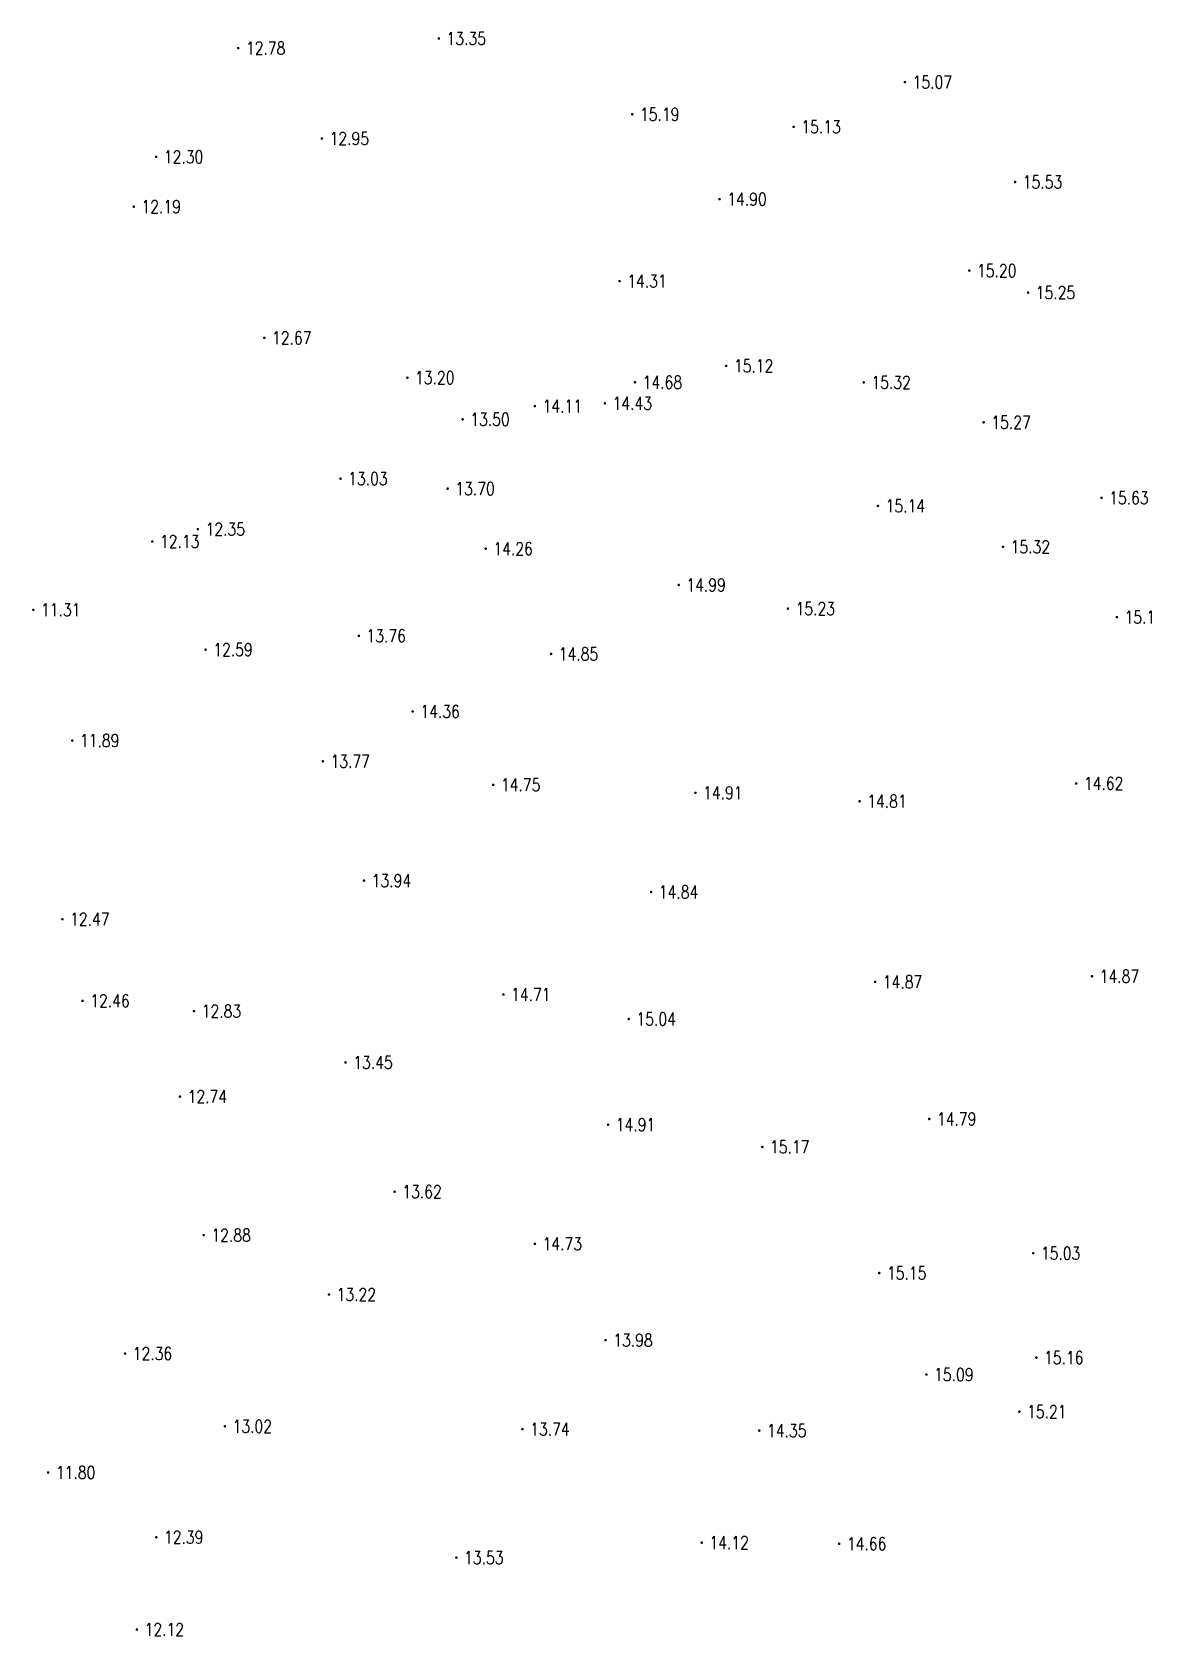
# Model space of a CAD drawing. Extents: x 476861 to 479475, y 2367369 to 2370541.
# Drawn here: x 478092.5 to 478179.7, y 2368359.6 to 2368485 of the extents above; entities that cross this region are included whole.
import ezdxf
from ezdxf.enums import TextEntityAlignment as Align

# ---------------------------------------------------------------- set-up
doc = ezdxf.new("R2010")
doc.units = 0
doc.header["$LTSCALE"] = 0.5
doc.layers.get('0').update_dxf_attribs({"linetype": 'CONTINUOUS'})
doc.layers.add('GCD', color=1, linetype='CONTINUOUS')
doc.styles.add('HZ', font='rs.shx', dxfattribs={"width": 0.8, "bigfont": 'hztxt.shx'})

# ---------------------------------------------------------------- blocks, each defined once
blk = doc.blocks.new('GC200')
at = {"linetype": 'Continuous', "const_width": 0.2, "flags": 128}
blk.add_lwpolyline([(-0.1, 0, 1), (0.1, 0, 1)], format="xyb", close=True, dxfattribs=at)

msp = doc.modelspace()

# ---------------------------------------------------------------- block references
at = {"layer": 'GCD', "linetype": 'Continuous'}
ref = msp.add_blockref('GC200', (478108.605, 2368483.761, 12.78), dxfattribs=dict(at, xscale=0.5, yscale=0.5, zscale=0.5))
ref.add_attrib('height', '12.78', dxfattribs={"linetype": 'Continuous', "height": 1, "style": 'HZ', "width": 0.8}).set_placement((478109.205, 2368483.761, 12.78), align=Align.MIDDLE_LEFT)
ref = msp.add_blockref('GC200', (478124.291, 2368484.515, 13.354), dxfattribs=dict(at, xscale=0.5, yscale=0.5, zscale=0.5))
ref.add_attrib('height', '13.35', dxfattribs={"linetype": 'Continuous', "height": 1, "style": 'HZ', "width": 0.8}).set_placement((478124.891, 2368484.515, 13.354), align=Align.MIDDLE_LEFT)
ref = msp.add_blockref('GC200', (478160.742, 2368481.104, 15.069), dxfattribs=dict(at, xscale=0.5, yscale=0.5, zscale=0.5))
ref.add_attrib('height', '15.07', dxfattribs={"linetype": 'Continuous', "height": 1, "style": 'HZ', "width": 0.8}).set_placement((478161.342, 2368481.104, 15.069), align=Align.MIDDLE_LEFT)
ref = msp.add_blockref('GC200', (478139.419, 2368478.589, 15.187), dxfattribs=dict(at, xscale=0.5, yscale=0.5, zscale=0.5))
ref.add_attrib('height', '15.19', dxfattribs={"linetype": 'Continuous', "height": 1, "style": 'HZ', "width": 0.8}).set_placement((478140.019, 2368478.589, 15.187), align=Align.MIDDLE_LEFT)
ref = msp.add_blockref('GC200', (478152.038, 2368477.605, 15.128), dxfattribs=dict(at, xscale=0.5, yscale=0.5, zscale=0.5))
ref.add_attrib('height', '15.13', dxfattribs={"linetype": 'Continuous', "height": 1, "style": 'HZ', "width": 0.8}).set_placement((478152.638, 2368477.605, 15.128), align=Align.MIDDLE_LEFT)
ref = msp.add_blockref('GC200', (478115.147, 2368476.695, 12.946), dxfattribs=dict(at, xscale=0.5, yscale=0.5, zscale=0.5))
ref.add_attrib('height', '12.95', dxfattribs={"linetype": 'Continuous', "height": 1, "style": 'HZ', "width": 0.8}).set_placement((478115.747, 2368476.695, 12.946), align=Align.MIDDLE_LEFT)
ref = msp.add_blockref('GC200', (478102.186, 2368475.259, 12.3), dxfattribs=dict(at, xscale=0.5, yscale=0.5, zscale=0.5))
ref.add_attrib('height', '12.30', dxfattribs={"linetype": 'Continuous', "height": 1, "style": 'HZ', "width": 0.8}).set_placement((478102.786, 2368475.259, 12.3), align=Align.MIDDLE_LEFT)
ref = msp.add_blockref('GC200', (478169.357, 2368473.298, 15.528), dxfattribs=dict(at, xscale=0.5, yscale=0.5, zscale=0.5))
ref.add_attrib('height', '15.53', dxfattribs={"linetype": 'Continuous', "height": 1, "style": 'HZ', "width": 0.8}).set_placement((478169.957, 2368473.298, 15.528), align=Align.MIDDLE_LEFT)
ref = msp.add_blockref('GC200', (478100.435, 2368471.365, 12.192), dxfattribs=dict(at, xscale=0.5, yscale=0.5, zscale=0.5))
ref.add_attrib('height', '12.19', dxfattribs={"linetype": 'Continuous', "height": 1, "style": 'HZ', "width": 0.8}).set_placement((478101.035, 2368471.365, 12.192), align=Align.MIDDLE_LEFT)
ref = msp.add_blockref('GC200', (478146.244, 2368471.955, 14.903), dxfattribs=dict(at, xscale=0.5, yscale=0.5, zscale=0.5))
ref.add_attrib('height', '14.90', dxfattribs={"linetype": 'Continuous', "height": 1, "style": 'HZ', "width": 0.8}).set_placement((478146.844, 2368471.955, 14.903), align=Align.MIDDLE_LEFT)
ref = msp.add_blockref('GC200', (478165.777, 2368466.366, 15.201), dxfattribs=dict(at, xscale=0.5, yscale=0.5, zscale=0.5))
ref.add_attrib('height', '15.20', dxfattribs={"linetype": 'Continuous', "height": 1, "style": 'HZ', "width": 0.8}).set_placement((478166.377, 2368466.366, 15.201), align=Align.MIDDLE_LEFT)
ref = msp.add_blockref('GC200', (478138.425, 2368465.546, 14.311), dxfattribs=dict(at, xscale=0.5, yscale=0.5, zscale=0.5))
ref.add_attrib('height', '14.31', dxfattribs={"linetype": 'Continuous', "height": 1, "style": 'HZ', "width": 0.8}).set_placement((478139.025, 2368465.546, 14.311), align=Align.MIDDLE_LEFT)
ref = msp.add_blockref('GC200', (478170.372, 2368464.65, 15.249), dxfattribs=dict(at, xscale=0.5, yscale=0.5, zscale=0.5))
ref.add_attrib('height', '15.25', dxfattribs={"linetype": 'Continuous', "height": 1, "style": 'HZ', "width": 0.8}).set_placement((478170.972, 2368464.65, 15.249), align=Align.MIDDLE_LEFT)
ref = msp.add_blockref('GC200', (478110.644, 2368461.11, 12.67), dxfattribs=dict(at, xscale=0.5, yscale=0.5, zscale=0.5))
ref.add_attrib('height', '12.67', dxfattribs={"linetype": 'Continuous', "height": 1, "style": 'HZ', "width": 0.8}).set_placement((478111.244, 2368461.11, 12.67), align=Align.MIDDLE_LEFT)
ref = msp.add_blockref('GC200', (478146.765, 2368458.92, 15.118), dxfattribs=dict(at, xscale=0.5, yscale=0.5, zscale=0.5))
ref.add_attrib('height', '15.12', dxfattribs={"linetype": 'Continuous', "height": 1, "style": 'HZ', "width": 0.8}).set_placement((478147.365, 2368458.92, 15.118), align=Align.MIDDLE_LEFT)
ref = msp.add_blockref('GC200', (478121.829, 2368457.997, 13.201), dxfattribs=dict(at, xscale=0.5, yscale=0.5, zscale=0.5))
ref.add_attrib('height', '13.20', dxfattribs={"linetype": 'Continuous', "height": 1, "style": 'HZ', "width": 0.8}).set_placement((478122.429, 2368457.997, 13.201), align=Align.MIDDLE_LEFT)
ref = msp.add_blockref('GC200', (478139.63, 2368457.64, 14.677), dxfattribs=dict(at, xscale=0.5, yscale=0.5, zscale=0.5))
ref.add_attrib('height', '14.68', dxfattribs={"linetype": 'Continuous', "height": 1, "style": 'HZ', "width": 0.8}).set_placement((478140.23, 2368457.64, 14.677), align=Align.MIDDLE_LEFT)
ref = msp.add_blockref('GC200', (478157.518, 2368457.629, 15.318), dxfattribs=dict(at, xscale=0.5, yscale=0.5, zscale=0.5))
ref.add_attrib('height', '15.32', dxfattribs={"linetype": 'Continuous', "height": 1, "style": 'HZ', "width": 0.8}).set_placement((478158.118, 2368457.629, 15.318), align=Align.MIDDLE_LEFT)
ref = msp.add_blockref('GC200', (478131.802, 2368455.774, 14.105), dxfattribs=dict(at, xscale=0.5, yscale=0.5, zscale=0.5))
ref.add_attrib('height', '14.11', dxfattribs={"linetype": 'Continuous', "height": 1, "style": 'HZ', "width": 0.8}).set_placement((478132.402, 2368455.774, 14.105), align=Align.MIDDLE_LEFT)
ref = msp.add_blockref('GC200', (478137.275, 2368455.998, 14.425), dxfattribs=dict(at, xscale=0.5, yscale=0.5, zscale=0.5))
ref.add_attrib('height', '14.43', dxfattribs={"linetype": 'Continuous', "height": 1, "style": 'HZ', "width": 0.8}).set_placement((478137.875, 2368455.998, 14.425), align=Align.MIDDLE_LEFT)
ref = msp.add_blockref('GC200', (478126.149, 2368454.745, 13.502), dxfattribs=dict(at, xscale=0.5, yscale=0.5, zscale=0.5))
ref.add_attrib('height', '13.50', dxfattribs={"linetype": 'Continuous', "height": 1, "style": 'HZ', "width": 0.8}).set_placement((478126.749, 2368454.745, 13.502), align=Align.MIDDLE_LEFT)
ref = msp.add_blockref('GC200', (478166.897, 2368454.509, 15.271), dxfattribs=dict(at, xscale=0.5, yscale=0.5, zscale=0.5))
ref.add_attrib('height', '15.27', dxfattribs={"linetype": 'Continuous', "height": 1, "style": 'HZ', "width": 0.8}).set_placement((478167.497, 2368454.509, 15.271), align=Align.MIDDLE_LEFT)
ref = msp.add_blockref('GC200', (478116.599, 2368450.107, 13.03), dxfattribs=dict(at, xscale=0.5, yscale=0.5, zscale=0.5))
ref.add_attrib('height', '13.03', dxfattribs={"linetype": 'Continuous', "height": 1, "style": 'HZ', "width": 0.8}).set_placement((478117.199, 2368450.107, 13.03), align=Align.MIDDLE_LEFT)
ref = msp.add_blockref('GC200', (478124.98, 2368449.324, 13.701), dxfattribs=dict(at, xscale=0.5, yscale=0.5, zscale=0.5))
ref.add_attrib('height', '13.70', dxfattribs={"linetype": 'Continuous', "height": 1, "style": 'HZ', "width": 0.8}).set_placement((478125.58, 2368449.324, 13.701), align=Align.MIDDLE_LEFT)
ref = msp.add_blockref('GC200', (478176.112, 2368448.604, 15.631), dxfattribs=dict(at, xscale=0.5, yscale=0.5, zscale=0.5))
ref.add_attrib('height', '15.63', dxfattribs={"linetype": 'Continuous', "height": 1, "style": 'HZ', "width": 0.8}).set_placement((478176.712, 2368448.604, 15.631), align=Align.MIDDLE_LEFT)
ref = msp.add_blockref('GC200', (478158.631, 2368447.976, 15.139), dxfattribs=dict(at, xscale=0.5, yscale=0.5, zscale=0.5))
ref.add_attrib('height', '15.14', dxfattribs={"linetype": 'Continuous', "height": 1, "style": 'HZ', "width": 0.8}).set_placement((478159.231, 2368447.976, 15.139), align=Align.MIDDLE_LEFT)
ref = msp.add_blockref('GC200', (478105.448, 2368446.158, 12.352), dxfattribs=dict(at, xscale=0.5, yscale=0.5, zscale=0.5))
ref.add_attrib('height', '12.35', dxfattribs={"linetype": 'Continuous', "height": 1, "style": 'HZ', "width": 0.8}).set_placement((478106.048, 2368446.158, 12.352), align=Align.MIDDLE_LEFT)
ref = msp.add_blockref('GC200', (478101.882, 2368445.19, 12.132), dxfattribs=dict(at, xscale=0.5, yscale=0.5, zscale=0.5))
ref.add_attrib('height', '12.13', dxfattribs={"linetype": 'Continuous', "height": 1, "style": 'HZ', "width": 0.8}).set_placement((478102.482, 2368445.19, 12.132), align=Align.MIDDLE_LEFT)
ref = msp.add_blockref('GC200', (478168.408, 2368444.776, 15.323), dxfattribs=dict(at, xscale=0.5, yscale=0.5, zscale=0.5))
ref.add_attrib('height', '15.32', dxfattribs={"linetype": 'Continuous', "height": 1, "style": 'HZ', "width": 0.8}).set_placement((478169.008, 2368444.776, 15.323), align=Align.MIDDLE_LEFT)
ref = msp.add_blockref('GC200', (478127.957, 2368444.627, 14.26), dxfattribs=dict(at, xscale=0.5, yscale=0.5, zscale=0.5))
ref.add_attrib('height', '14.26', dxfattribs={"linetype": 'Continuous', "height": 1, "style": 'HZ', "width": 0.8}).set_placement((478128.557, 2368444.627, 14.26), align=Align.MIDDLE_LEFT)
ref = msp.add_blockref('GC200', (478143.049, 2368441.796, 14.994), dxfattribs=dict(at, xscale=0.5, yscale=0.5, zscale=0.5))
ref.add_attrib('height', '14.99', dxfattribs={"linetype": 'Continuous', "height": 1, "style": 'HZ', "width": 0.8}).set_placement((478143.649, 2368441.796, 14.994), align=Align.MIDDLE_LEFT)
ref = msp.add_blockref('GC200', (478092.581, 2368439.853, 11.308), dxfattribs=dict(at, xscale=0.5, yscale=0.5, zscale=0.5))
ref.add_attrib('height', '11.31', dxfattribs={"linetype": 'Continuous', "height": 1, "style": 'HZ', "width": 0.8}).set_placement((478093.181, 2368439.853, 11.308), align=Align.MIDDLE_LEFT)
ref = msp.add_blockref('GC200', (478151.584, 2368439.945, 15.226), dxfattribs=dict(at, xscale=0.5, yscale=0.5, zscale=0.5))
ref.add_attrib('height', '15.23', dxfattribs={"linetype": 'Continuous', "height": 1, "style": 'HZ', "width": 0.8}).set_placement((478152.184, 2368439.945, 15.226), align=Align.MIDDLE_LEFT)
ref = msp.add_blockref('GC200', (478177.313, 2368439.276, 15.14), dxfattribs=dict(at, xscale=0.5, yscale=0.5, zscale=0.5))
ref.add_attrib('height', '15.14', dxfattribs={"linetype": 'Continuous', "height": 1, "style": 'HZ', "width": 0.8}).set_placement((478177.913, 2368439.276, 15.14), align=Align.MIDDLE_LEFT)
ref = msp.add_blockref('GC200', (478118.032, 2368437.816, 13.761), dxfattribs=dict(at, xscale=0.5, yscale=0.5, zscale=0.5))
ref.add_attrib('height', '13.76', dxfattribs={"linetype": 'Continuous', "height": 1, "style": 'HZ', "width": 0.8}).set_placement((478118.632, 2368437.816, 13.761), align=Align.MIDDLE_LEFT)
ref = msp.add_blockref('GC200', (478106.051, 2368436.739, 12.588), dxfattribs=dict(at, xscale=0.5, yscale=0.5, zscale=0.5))
ref.add_attrib('height', '12.59', dxfattribs={"linetype": 'Continuous', "height": 1, "style": 'HZ', "width": 0.8}).set_placement((478106.651, 2368436.739, 12.588), align=Align.MIDDLE_LEFT)
ref = msp.add_blockref('GC200', (478133.068, 2368436.403, 14.851), dxfattribs=dict(at, xscale=0.5, yscale=0.5, zscale=0.5))
ref.add_attrib('height', '14.85', dxfattribs={"linetype": 'Continuous', "height": 1, "style": 'HZ', "width": 0.8}).set_placement((478133.668, 2368436.403, 14.851), align=Align.MIDDLE_LEFT)
ref = msp.add_blockref('GC200', (478122.248, 2368431.906, 14.363), dxfattribs=dict(at, xscale=0.5, yscale=0.5, zscale=0.5))
ref.add_attrib('height', '14.36', dxfattribs={"linetype": 'Continuous', "height": 1, "style": 'HZ', "width": 0.8}).set_placement((478122.848, 2368431.906, 14.363), align=Align.MIDDLE_LEFT)
ref = msp.add_blockref('GC200', (478095.626, 2368429.632, 11.892), dxfattribs=dict(at, xscale=0.5, yscale=0.5, zscale=0.5))
ref.add_attrib('height', '11.89', dxfattribs={"linetype": 'Continuous', "height": 1, "style": 'HZ', "width": 0.8}).set_placement((478096.226, 2368429.632, 11.892), align=Align.MIDDLE_LEFT)
ref = msp.add_blockref('GC200', (478115.22, 2368428.013, 13.77), dxfattribs=dict(at, xscale=0.5, yscale=0.5, zscale=0.5))
ref.add_attrib('height', '13.77', dxfattribs={"linetype": 'Continuous', "height": 1, "style": 'HZ', "width": 0.8}).set_placement((478115.82, 2368428.013, 13.77), align=Align.MIDDLE_LEFT)
ref = msp.add_blockref('GC200', (478128.545, 2368426.171, 14.754), dxfattribs=dict(at, xscale=0.5, yscale=0.5, zscale=0.5))
ref.add_attrib('height', '14.75', dxfattribs={"linetype": 'Continuous', "height": 1, "style": 'HZ', "width": 0.8}).set_placement((478129.145, 2368426.171, 14.754), align=Align.MIDDLE_LEFT)
ref = msp.add_blockref('GC200', (478174.137, 2368426.275, 14.624), dxfattribs=dict(at, xscale=0.5, yscale=0.5, zscale=0.5))
ref.add_attrib('height', '14.62', dxfattribs={"linetype": 'Continuous', "height": 1, "style": 'HZ', "width": 0.8}).set_placement((478174.737, 2368426.275, 14.624), align=Align.MIDDLE_LEFT)
ref = msp.add_blockref('GC200', (478144.354, 2368425.55, 14.906), dxfattribs=dict(at, xscale=0.5, yscale=0.5, zscale=0.5))
ref.add_attrib('height', '14.91', dxfattribs={"linetype": 'Continuous', "height": 1, "style": 'HZ', "width": 0.8}).set_placement((478144.954, 2368425.55, 14.906), align=Align.MIDDLE_LEFT)
ref = msp.add_blockref('GC200', (478157.193, 2368424.887, 14.812), dxfattribs=dict(at, xscale=0.5, yscale=0.5, zscale=0.5))
ref.add_attrib('height', '14.81', dxfattribs={"linetype": 'Continuous', "height": 1, "style": 'HZ', "width": 0.8}).set_placement((478157.793, 2368424.887, 14.812), align=Align.MIDDLE_LEFT)
ref = msp.add_blockref('GC200', (478118.441, 2368418.684, 13.938), dxfattribs=dict(at, xscale=0.5, yscale=0.5, zscale=0.5))
ref.add_attrib('height', '13.94', dxfattribs={"linetype": 'Continuous', "height": 1, "style": 'HZ', "width": 0.8}).set_placement((478119.041, 2368418.684, 13.938), align=Align.MIDDLE_LEFT)
ref = msp.add_blockref('GC200', (478140.893, 2368417.792, 14.838), dxfattribs=dict(at, xscale=0.5, yscale=0.5, zscale=0.5))
ref.add_attrib('height', '14.84', dxfattribs={"linetype": 'Continuous', "height": 1, "style": 'HZ', "width": 0.8}).set_placement((478141.493, 2368417.792, 14.838), align=Align.MIDDLE_LEFT)
ref = msp.add_blockref('GC200', (478094.853, 2368415.669, 12.465), dxfattribs=dict(at, xscale=0.5, yscale=0.5, zscale=0.5))
ref.add_attrib('height', '12.47', dxfattribs={"linetype": 'Continuous', "height": 1, "style": 'HZ', "width": 0.8}).set_placement((478095.453, 2368415.669, 12.465), align=Align.MIDDLE_LEFT)
ref = msp.add_blockref('GC200', (478175.372, 2368411.206, 14.872), dxfattribs=dict(at, xscale=0.5, yscale=0.5, zscale=0.5))
ref.add_attrib('height', '14.87', dxfattribs={"linetype": 'Continuous', "height": 1, "style": 'HZ', "width": 0.8}).set_placement((478175.972, 2368411.206, 14.872), align=Align.MIDDLE_LEFT)
ref = msp.add_blockref('GC200', (478129.34, 2368409.778, 14.713), dxfattribs=dict(at, xscale=0.5, yscale=0.5, zscale=0.5))
ref.add_attrib('height', '14.71', dxfattribs={"linetype": 'Continuous', "height": 1, "style": 'HZ', "width": 0.8}).set_placement((478129.94, 2368409.778, 14.713), align=Align.MIDDLE_LEFT)
ref = msp.add_blockref('GC200', (478158.413, 2368410.768, 14.874), dxfattribs=dict(at, xscale=0.5, yscale=0.5, zscale=0.5))
ref.add_attrib('height', '14.87', dxfattribs={"linetype": 'Continuous', "height": 1, "style": 'HZ', "width": 0.8}).set_placement((478159.013, 2368410.768, 14.874), align=Align.MIDDLE_LEFT)
ref = msp.add_blockref('GC200', (478096.432, 2368409.286, 12.463), dxfattribs=dict(at, xscale=0.5, yscale=0.5, zscale=0.5))
ref.add_attrib('height', '12.46', dxfattribs={"linetype": 'Continuous', "height": 1, "style": 'HZ', "width": 0.8}).set_placement((478097.032, 2368409.286, 12.463), align=Align.MIDDLE_LEFT)
ref = msp.add_blockref('GC200', (478105.148, 2368408.478, 12.828), dxfattribs=dict(at, xscale=0.5, yscale=0.5, zscale=0.5))
ref.add_attrib('height', '12.83', dxfattribs={"linetype": 'Continuous', "height": 1, "style": 'HZ', "width": 0.8}).set_placement((478105.748, 2368408.478, 12.828), align=Align.MIDDLE_LEFT)
ref = msp.add_blockref('GC200', (478139.144, 2368407.862, 15.041), dxfattribs=dict(at, xscale=0.5, yscale=0.5, zscale=0.5))
ref.add_attrib('height', '15.04', dxfattribs={"linetype": 'Continuous', "height": 1, "style": 'HZ', "width": 0.8}).set_placement((478139.744, 2368407.862, 15.041), align=Align.MIDDLE_LEFT)
ref = msp.add_blockref('GC200', (478116.995, 2368404.471, 13.45), dxfattribs=dict(at, xscale=0.5, yscale=0.5, zscale=0.5))
ref.add_attrib('height', '13.45', dxfattribs={"linetype": 'Continuous', "height": 1, "style": 'HZ', "width": 0.8}).set_placement((478117.595, 2368404.471, 13.45), align=Align.MIDDLE_LEFT)
ref = msp.add_blockref('GC200', (478104.045, 2368401.801, 12.743), dxfattribs=dict(at, xscale=0.5, yscale=0.5, zscale=0.5))
ref.add_attrib('height', '12.74', dxfattribs={"linetype": 'Continuous', "height": 1, "style": 'HZ', "width": 0.8}).set_placement((478104.645, 2368401.801, 12.743), align=Align.MIDDLE_LEFT)
ref = msp.add_blockref('GC200', (478162.643, 2368400.052, 14.791), dxfattribs=dict(at, xscale=0.5, yscale=0.5, zscale=0.5))
ref.add_attrib('height', '14.79', dxfattribs={"linetype": 'Continuous', "height": 1, "style": 'HZ', "width": 0.8}).set_placement((478163.243, 2368400.052, 14.791), align=Align.MIDDLE_LEFT)
ref = msp.add_blockref('GC200', (478137.529, 2368399.602, 14.907), dxfattribs=dict(at, xscale=0.5, yscale=0.5, zscale=0.5))
ref.add_attrib('height', '14.91', dxfattribs={"linetype": 'Continuous', "height": 1, "style": 'HZ', "width": 0.8}).set_placement((478138.129, 2368399.602, 14.907), align=Align.MIDDLE_LEFT)
ref = msp.add_blockref('GC200', (478149.585, 2368397.867, 15.174), dxfattribs=dict(at, xscale=0.5, yscale=0.5, zscale=0.5))
ref.add_attrib('height', '15.17', dxfattribs={"linetype": 'Continuous', "height": 1, "style": 'HZ', "width": 0.8}).set_placement((478150.185, 2368397.867, 15.174), align=Align.MIDDLE_LEFT)
ref = msp.add_blockref('GC200', (478120.835, 2368394.366, 13.621), dxfattribs=dict(at, xscale=0.5, yscale=0.5, zscale=0.5))
ref.add_attrib('height', '13.62', dxfattribs={"linetype": 'Continuous', "height": 1, "style": 'HZ', "width": 0.8}).set_placement((478121.435, 2368394.366, 13.621), align=Align.MIDDLE_LEFT)
ref = msp.add_blockref('GC200', (478105.905, 2368390.967, 12.88), dxfattribs=dict(at, xscale=0.5, yscale=0.5, zscale=0.5))
ref.add_attrib('height', '12.88', dxfattribs={"linetype": 'Continuous', "height": 1, "style": 'HZ', "width": 0.8}).set_placement((478106.505, 2368390.967, 12.88), align=Align.MIDDLE_LEFT)
ref = msp.add_blockref('GC200', (478131.804, 2368390.292, 14.73), dxfattribs=dict(at, xscale=0.5, yscale=0.5, zscale=0.5))
ref.add_attrib('height', '14.73', dxfattribs={"linetype": 'Continuous', "height": 1, "style": 'HZ', "width": 0.8}).set_placement((478132.404, 2368390.292, 14.73), align=Align.MIDDLE_LEFT)
ref = msp.add_blockref('GC200', (478170.77, 2368389.555, 15.031), dxfattribs=dict(at, xscale=0.5, yscale=0.5, zscale=0.5))
ref.add_attrib('height', '15.03', dxfattribs={"linetype": 'Continuous', "height": 1, "style": 'HZ', "width": 0.8}).set_placement((478171.37, 2368389.555, 15.031), align=Align.MIDDLE_LEFT)
ref = msp.add_blockref('GC200', (478158.731, 2368388.008, 15.153), dxfattribs=dict(at, xscale=0.5, yscale=0.5, zscale=0.5))
ref.add_attrib('height', '15.15', dxfattribs={"linetype": 'Continuous', "height": 1, "style": 'HZ', "width": 0.8}).set_placement((478159.331, 2368388.008, 15.153), align=Align.MIDDLE_LEFT)
ref = msp.add_blockref('GC200', (478115.698, 2368386.329, 13.222), dxfattribs=dict(at, xscale=0.5, yscale=0.5, zscale=0.5))
ref.add_attrib('height', '13.22', dxfattribs={"linetype": 'Continuous', "height": 1, "style": 'HZ', "width": 0.8}).set_placement((478116.298, 2368386.329, 13.222), align=Align.MIDDLE_LEFT)
ref = msp.add_blockref('GC200', (478137.33, 2368382.763, 13.976), dxfattribs=dict(at, xscale=0.5, yscale=0.5, zscale=0.5))
ref.add_attrib('height', '13.98', dxfattribs={"linetype": 'Continuous', "height": 1, "style": 'HZ', "width": 0.8}).set_placement((478137.93, 2368382.763, 13.976), align=Align.MIDDLE_LEFT)
ref = msp.add_blockref('GC200', (478099.757, 2368381.712, 12.359), dxfattribs=dict(at, xscale=0.5, yscale=0.5, zscale=0.5))
ref.add_attrib('height', '12.36', dxfattribs={"linetype": 'Continuous', "height": 1, "style": 'HZ', "width": 0.8}).set_placement((478100.357, 2368381.712, 12.359), align=Align.MIDDLE_LEFT)
ref = msp.add_blockref('GC200', (478171.02, 2368381.394, 15.16), dxfattribs=dict(at, xscale=0.5, yscale=0.5, zscale=0.5))
ref.add_attrib('height', '15.16', dxfattribs={"linetype": 'Continuous', "height": 1, "style": 'HZ', "width": 0.8}).set_placement((478171.62, 2368381.394, 15.16), align=Align.MIDDLE_LEFT)
ref = msp.add_blockref('GC200', (478162.421, 2368380.073, 15.085), dxfattribs=dict(at, xscale=0.5, yscale=0.5, zscale=0.5))
ref.add_attrib('height', '15.09', dxfattribs={"linetype": 'Continuous', "height": 1, "style": 'HZ', "width": 0.8}).set_placement((478163.021, 2368380.073, 15.085), align=Align.MIDDLE_LEFT)
ref = msp.add_blockref('GC200', (478169.691, 2368377.169, 15.213), dxfattribs=dict(at, xscale=0.5, yscale=0.5, zscale=0.5))
ref.add_attrib('height', '15.21', dxfattribs={"linetype": 'Continuous', "height": 1, "style": 'HZ', "width": 0.8}).set_placement((478170.291, 2368377.169, 15.213), align=Align.MIDDLE_LEFT)
ref = msp.add_blockref('GC200', (478107.56, 2368376.027, 13.015), dxfattribs=dict(at, xscale=0.5, yscale=0.5, zscale=0.5))
ref.add_attrib('height', '13.02', dxfattribs={"linetype": 'Continuous', "height": 1, "style": 'HZ', "width": 0.8}).set_placement((478108.16, 2368376.027, 13.015), align=Align.MIDDLE_LEFT)
ref = msp.add_blockref('GC200', (478130.834, 2368375.803, 13.743), dxfattribs=dict(at, xscale=0.5, yscale=0.5, zscale=0.5))
ref.add_attrib('height', '13.74', dxfattribs={"linetype": 'Continuous', "height": 1, "style": 'HZ', "width": 0.8}).set_placement((478131.434, 2368375.803, 13.743), align=Align.MIDDLE_LEFT)
ref = msp.add_blockref('GC200', (478149.352, 2368375.689, 14.35), dxfattribs=dict(at, xscale=0.5, yscale=0.5, zscale=0.5))
ref.add_attrib('height', '14.35', dxfattribs={"linetype": 'Continuous', "height": 1, "style": 'HZ', "width": 0.8}).set_placement((478149.952, 2368375.689, 14.35), align=Align.MIDDLE_LEFT)
ref = msp.add_blockref('GC200', (478093.744, 2368372.419, 11.802), dxfattribs=dict(at, xscale=0.5, yscale=0.5, zscale=0.5))
ref.add_attrib('height', '11.80', dxfattribs={"linetype": 'Continuous', "height": 1, "style": 'HZ', "width": 0.8}).set_placement((478094.344, 2368372.419, 11.802), align=Align.MIDDLE_LEFT)
ref = msp.add_blockref('GC200', (478102.195, 2368367.353, 12.391), dxfattribs=dict(at, xscale=0.5, yscale=0.5, zscale=0.5))
ref.add_attrib('height', '12.39', dxfattribs={"linetype": 'Continuous', "height": 1, "style": 'HZ', "width": 0.8}).set_placement((478102.795, 2368367.353, 12.391), align=Align.MIDDLE_LEFT)
ref = msp.add_blockref('GC200', (478144.851, 2368366.932, 14.117), dxfattribs=dict(at, xscale=0.5, yscale=0.5, zscale=0.5))
ref.add_attrib('height', '14.12', dxfattribs={"linetype": 'Continuous', "height": 1, "style": 'HZ', "width": 0.8}).set_placement((478145.451, 2368366.932, 14.117), align=Align.MIDDLE_LEFT)
ref = msp.add_blockref('GC200', (478155.602, 2368366.838, 14.659), dxfattribs=dict(at, xscale=0.5, yscale=0.5, zscale=0.5))
ref.add_attrib('height', '14.66', dxfattribs={"linetype": 'Continuous', "height": 1, "style": 'HZ', "width": 0.8}).set_placement((478156.202, 2368366.838, 14.659), align=Align.MIDDLE_LEFT)
ref = msp.add_blockref('GC200', (478125.665, 2368365.763, 13.531), dxfattribs=dict(at, xscale=0.5, yscale=0.5, zscale=0.5))
ref.add_attrib('height', '13.53', dxfattribs={"linetype": 'Continuous', "height": 1, "style": 'HZ', "width": 0.8}).set_placement((478126.265, 2368365.763, 13.531), align=Align.MIDDLE_LEFT)
ref = msp.add_blockref('GC200', (478100.681, 2368360.141, 12.12), dxfattribs=dict(at, xscale=0.5, yscale=0.5, zscale=0.5))
ref.add_attrib('height', '12.12', dxfattribs={"linetype": 'Continuous', "height": 1, "style": 'HZ', "width": 0.8}).set_placement((478101.281, 2368360.141, 12.12), align=Align.MIDDLE_LEFT)

doc.saveas('drawing.dxf')
